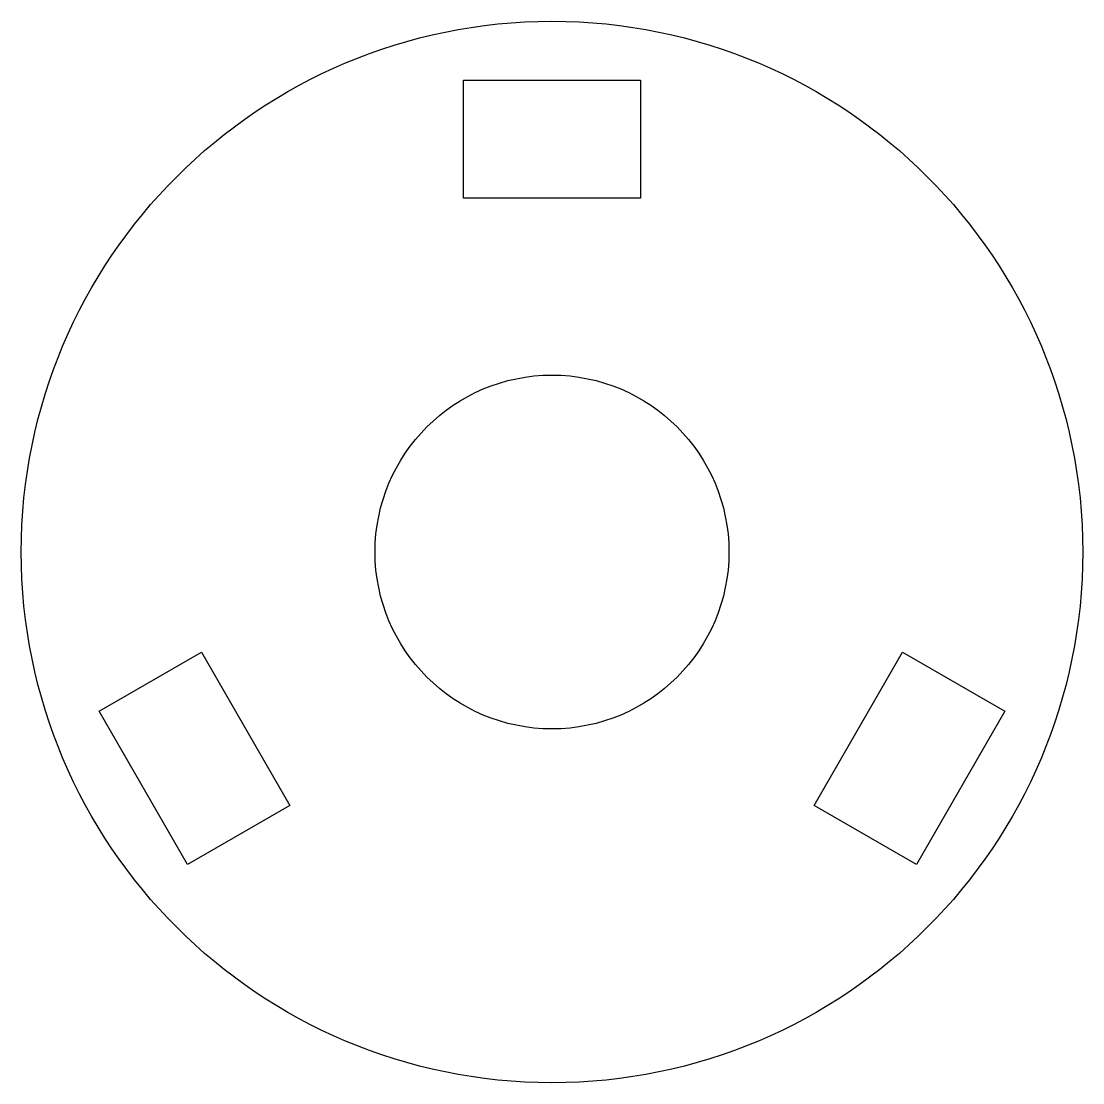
# Model space of a CAD drawing. Header units: millimetres. Extents: x 121 to 139, y 186 to 204.
import ezdxf

# ---------------------------------------------------------------- set-up
doc = ezdxf.new("R2010")
doc.units = ezdxf.units.MM
doc.layers.get('0').update_dxf_attribs({"linetype": 'CONTINUOUS'})

msp = doc.modelspace()

# ---------------------------------------------------------------- linework, layer by layer
for points in [[(128.5, 203), (131.5, 203), (131.5, 201), (128.5, 201)], [(122.322, 192.299), (124.054, 193.299), (125.554, 190.701), (123.822, 189.701)], [(136.178, 189.701), (134.446, 190.701), (135.946, 193.299), (137.678, 192.299)]]:
    msp.add_lwpolyline(points, close=True)
for radius in [9, 3]:
    msp.add_circle((130, 195), radius)

doc.saveas('drawing.dxf')
